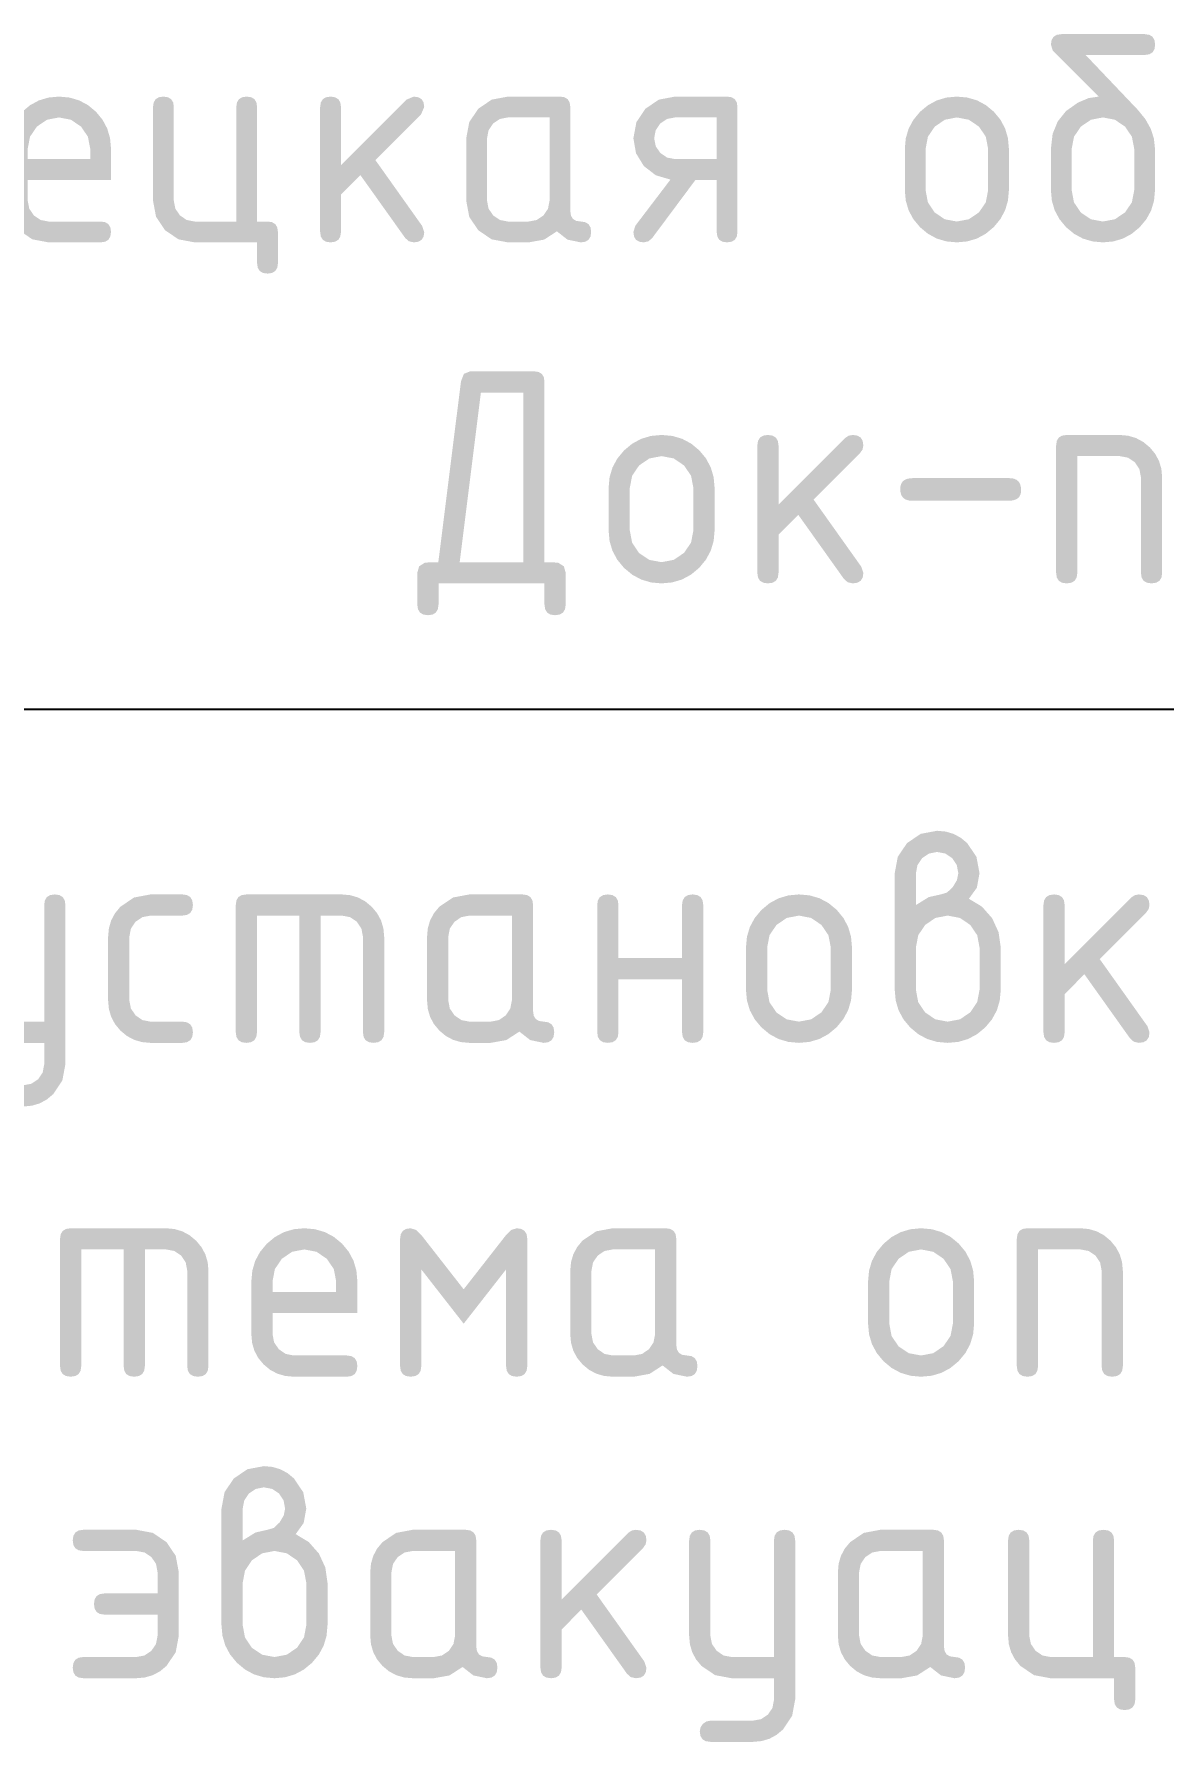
# Model space of a CAD drawing. Header units: millimetres. Extents: x 0 to 420, y 0 to 297.
# Drawn here: x 336.43 to 349.76, y 18.43 to 38.57 of the extents above; entities that cross this region are included whole.
import ezdxf

# ---------------------------------------------------------------- set-up
doc = ezdxf.new("R2010")
doc.units = ezdxf.units.MM
doc.layers.get('0').update_dxf_attribs({"linetype": 'CONTINUOUS'})
doc.styles.get("Standard").update_dxf_attribs({"font": 'STANDARD'})

msp = doc.modelspace()

# ---------------------------------------------------------------- hatches: boundary and pattern name
at = {"true_color": 0x000007}
h = msp.add_hatch(color=0, dxfattribs=at)
h.paths.add_polyline_path([(349.652201, 37.215901), (349.652201, 36.724768), (349.640944, 36.601778), (349.607208, 36.488297), (349.551044, 36.384324), (349.472505, 36.289859), (349.378049, 36.211406), (349.274136, 36.155432), (349.160818, 36.121885), (349.038147, 36.110714), (348.915476, 36.121885), (348.802158, 36.155432), (348.698245, 36.211406), (348.603789, 36.289859), (348.525336, 36.384324), (348.469362, 36.488297), (348.435815, 36.601778), (348.424644, 36.724768), (348.424644, 37.215901), (348.444497, 37.388405), (348.504088, 37.536364), (348.603471, 37.659827), (348.742696, 37.758848), (348.869682, 37.812178), (348.987986, 37.829955), (348.448347, 38.369043), (348.424644, 38.441804), (348.432293, 38.49615), (348.455237, 38.535097), (348.493477, 38.558541), (348.547014, 38.566378), (349.531485, 38.566378), (349.585021, 38.558644), (349.623262, 38.53551), (349.646206, 38.49708), (349.653854, 38.443457), (349.646206, 38.38992), (349.623262, 38.35168), (349.585021, 38.328736), (349.531485, 38.321087), (348.833646, 38.321087), (349.451558, 37.671756), (349.539184, 37.563554), (349.601902, 37.451476), (349.639609, 37.335575)], flags=0)
h.paths.add_polyline_path([(349.40691, 36.724768), (349.40691, 37.215901), (349.379763, 37.35715), (349.298872, 37.476074), (349.179465, 37.556965), (349.038147, 37.584113), (348.896898, 37.556965), (348.777973, 37.476074), (348.696876, 37.35715), (348.669935, 37.215901), (348.669935, 36.724768), (348.696531, 36.582141), (348.776871, 36.463492), (348.89552, 36.383152), (349.038147, 36.356556), (349.179465, 36.383428), (349.298872, 36.464043), (349.379763, 36.583037)], flags=0)
h = msp.add_hatch(color=0, dxfattribs=at)
h.paths.add_polyline_path([(336.723043, 37.584113), (336.581794, 37.556965), (336.462869, 37.476074), (336.381771, 37.35715), (336.354831, 37.215901), (336.354831, 37.09298), (337.091806, 37.09298), (337.091806, 37.215901), (337.064658, 37.35715), (336.983767, 37.476074), (336.86436, 37.556965)], flags=0)
h.paths.add_polyline_path([(336.354831, 36.847689), (336.354831, 36.601847), (336.372745, 36.508278), (336.42704, 36.428765), (336.506828, 36.374471), (336.600673, 36.356556), (337.214175, 36.356556), (337.267798, 36.348822), (337.306228, 36.325688), (337.329362, 36.287258), (337.337096, 36.233635), (337.329362, 36.17978), (337.306228, 36.141376), (337.267798, 36.118371), (337.214175, 36.110714), (336.600673, 36.110714), (336.41009, 36.146268), (336.251754, 36.252928), (336.145093, 36.411264), (336.10954, 36.601847), (336.10954, 37.215901), (336.120711, 37.338495), (336.154257, 37.451683), (336.210232, 37.55557), (336.288685, 37.650258), (336.383141, 37.728798), (336.487054, 37.784962), (336.600371, 37.818698), (336.723043, 37.829955), (336.847057, 37.818801), (336.961099, 37.785375), (337.065115, 37.729728), (337.159054, 37.651912), (337.23687, 37.557973), (337.292517, 37.453957), (337.325943, 37.339916), (337.337096, 37.215901), (337.337096, 36.847689)], flags=0)
for points in [[(339.183291, 36.356556), (339.236914, 36.348822), (339.275344, 36.325688), (339.298478, 36.287258), (339.306212, 36.233635), (339.306212, 35.864872), (339.298478, 35.811335), (339.275344, 35.773095), (339.236914, 35.75015), (339.183291, 35.742502), (339.129436, 35.75015), (339.091032, 35.773095), (339.068027, 35.811335), (339.06037, 35.864872), (339.06037, 36.110714), (338.323947, 36.110714), (338.133364, 36.146405), (337.975028, 36.25403), (337.868367, 36.412436), (337.832814, 36.601847), (337.832814, 37.707034), (337.840462, 37.760657), (337.863406, 37.799087), (337.901647, 37.82222), (337.955184, 37.829955), (338.008807, 37.82222), (338.047237, 37.799087), (338.070371, 37.760657), (338.078105, 37.707034), (338.078105, 36.601847), (338.096019, 36.508278), (338.150314, 36.428765), (338.230102, 36.374471), (338.323947, 36.356556), (338.81508, 36.356556), (338.81508, 37.707034), (338.822728, 37.760657), (338.845672, 37.799087), (338.883913, 37.82222), (338.937449, 37.829955), (338.991072, 37.82222), (339.029502, 37.799087), (339.052636, 37.760657), (339.06037, 37.707034), (339.06037, 36.356556)], [(340.049744, 37.022424), (340.821997, 37.794126), (340.909089, 37.829955), (340.962712, 37.82222), (341.001142, 37.799087), (341.024276, 37.760657), (341.03201, 37.707034), (340.995078, 37.621595), (340.455439, 37.081956), (341.007756, 36.304191), (341.03201, 36.23143), (341.024276, 36.178617), (341.001142, 36.140893), (340.962712, 36.118259), (340.909089, 36.110714), (340.850867, 36.123668), (340.807114, 36.16308), (340.278499, 36.905015), (340.049744, 36.676261), (340.049744, 36.233635), (340.04201, 36.17978), (340.018876, 36.141376), (339.980446, 36.118371), (339.926823, 36.110714), (339.873286, 36.118371), (339.835046, 36.141376), (339.812102, 36.17978), (339.804453, 36.233635), (339.804453, 37.707034), (339.812102, 37.760657), (339.835046, 37.799087), (339.873286, 37.82222), (339.926823, 37.829955), (339.980446, 37.82222), (340.018876, 37.799087), (340.04201, 37.760657), (340.049744, 37.707034)], [(345.211646, 33.017167), (345.997679, 33.803751), (346.03778, 33.830554), (346.086976, 33.83958), (346.141641, 33.831734), (346.180752, 33.80823), (346.204256, 33.769119), (346.212102, 33.714454), (346.202593, 33.668015), (346.174068, 33.627362), (345.624506, 33.077801), (346.187297, 32.286256), (346.212102, 32.211842), (346.204256, 32.157986), (346.180752, 32.119582), (346.141641, 32.096577), (346.086976, 32.088921), (346.027445, 32.10215), (345.982796, 32.141837), (345.444259, 32.898105), (345.211646, 32.664941), (345.211646, 32.214046), (345.2038, 32.159149), (345.180296, 32.120064), (345.141185, 32.096689), (345.08652, 32.088921), (345.031623, 32.096689), (344.992538, 32.120064), (344.969163, 32.159149), (344.961394, 32.214046), (344.961394, 33.714454), (344.969163, 33.769119), (344.992538, 33.80823), (345.031623, 33.831734), (345.08652, 33.83958), (345.141185, 33.831734), (345.180296, 33.80823), (345.2038, 33.769119), (345.211646, 33.714454)], [(348.485951, 32.214046), (348.485951, 33.714454), (348.49372, 33.769119), (348.517095, 33.80823), (348.55618, 33.831734), (348.611077, 33.83958), (349.236155, 33.83958), (349.336416, 33.830399), (349.428874, 33.802924), (349.51358, 33.75726), (349.590587, 33.693508), (349.654338, 33.61682), (349.700003, 33.532278), (349.727478, 33.43988), (349.736659, 33.339628), (349.736659, 32.214046), (349.728813, 32.159149), (349.705308, 32.120064), (349.666198, 32.096689), (349.611533, 32.088921), (349.556635, 32.096689), (349.517551, 32.120064), (349.494176, 32.159149), (349.486407, 32.214046), (349.486407, 33.339628), (349.468286, 33.436918), (349.414198, 33.517671), (349.333652, 33.571759), (349.236155, 33.58988), (348.736203, 33.58988), (348.736203, 32.214046), (348.728357, 32.159149), (348.704853, 32.120064), (348.665742, 32.096689), (348.611077, 32.088921), (348.55618, 32.096689), (348.517095, 32.120064), (348.49372, 32.159149)], [(336.54905, 26.41589), (336.54905, 26.67), (336.048546, 26.67), (335.854725, 26.70638), (335.693564, 26.815521), (335.629985, 26.892303), (335.584699, 26.977096), (335.557603, 27.069846), (335.548594, 27.170503), (335.548594, 28.295534), (335.556363, 28.350199), (335.579738, 28.389309), (335.618823, 28.412813), (335.67372, 28.42066), (335.728385, 28.412813), (335.767496, 28.389309), (335.791, 28.350199), (335.798846, 28.295534), (335.798846, 27.170503), (335.817174, 27.075074), (335.872709, 26.994114), (335.953393, 26.93858), (336.048546, 26.920252), (336.54905, 26.920252), (336.54905, 28.295534), (336.556819, 28.350199), (336.580194, 28.389309), (336.619278, 28.412813), (336.674176, 28.42066), (336.728841, 28.412813), (336.767951, 28.389309), (336.791455, 28.350199), (336.799302, 28.295534), (336.799302, 26.419748), (336.763404, 26.227098), (336.655986, 26.065868), (336.580107, 26.002116), (336.496271, 25.956452), (336.404373, 25.928977), (336.30431, 25.919796), (335.798846, 25.919796), (335.743948, 25.927642), (335.704864, 25.951146), (335.681489, 25.990257), (335.67372, 26.044922), (335.682953, 26.091362), (335.711203, 26.132014), (335.75213, 26.160264), (335.798846, 26.169496), (336.298798, 26.169496), (336.396294, 26.187204), (336.476841, 26.240052), (336.530929, 26.319082)], [(337.55345, 27.920707), (337.55345, 27.170503), (337.571778, 27.075074), (337.627313, 26.994114), (337.707997, 26.93858), (337.803151, 26.920252), (338.178529, 26.920252), (338.233194, 26.912405), (338.272304, 26.888901), (338.295808, 26.849791), (338.303654, 26.795126), (338.295808, 26.740228), (338.272304, 26.701144), (338.233194, 26.677769), (338.178529, 26.67), (337.803151, 26.67), (337.702184, 26.679009), (337.60933, 26.706104), (337.524641, 26.75139), (337.448168, 26.81497), (337.384589, 26.891451), (337.339303, 26.9762), (337.312208, 27.069218), (337.303199, 27.170503), (337.303199, 27.920707), (337.312208, 28.021597), (337.339303, 28.114322), (337.384589, 28.198985), (337.448168, 28.27569), (337.60933, 28.384348), (337.803151, 28.42066), (338.178529, 28.42066), (338.233194, 28.412813), (338.272304, 28.389309), (338.295808, 28.350199), (338.303654, 28.295534), (338.295808, 28.240955), (338.272304, 28.202034), (338.233194, 28.178719), (338.178529, 28.170959), (337.803151, 28.170959), (337.706826, 28.152493), (337.626211, 28.097647), (337.571641, 28.017032)], [(338.933939, 28.42066), (340.05952, 28.42066), (340.159773, 28.411478), (340.25217, 28.384004), (340.336713, 28.338339), (340.413401, 28.274588), (340.477152, 28.1979), (340.522817, 28.113357), (340.550291, 28.02096), (340.559473, 27.920707), (340.559473, 26.795126), (340.551626, 26.740228), (340.528122, 26.701144), (340.489012, 26.677769), (340.434347, 26.67), (340.379449, 26.677769), (340.340364, 26.701144), (340.31699, 26.740228), (340.309221, 26.795126), (340.309221, 27.920707), (340.2911, 28.017997), (340.237012, 28.09875), (340.156741, 28.152838), (340.05952, 28.170959), (339.809269, 28.170959), (339.809269, 26.795126), (339.801422, 26.740228), (339.777918, 26.701144), (339.738808, 26.677769), (339.684143, 26.67), (339.629245, 26.677769), (339.59016, 26.701144), (339.566786, 26.740228), (339.559017, 26.795126), (339.559017, 28.170959), (339.059065, 28.170959), (339.059065, 26.795126), (339.051218, 26.740228), (339.027714, 26.701144), (338.988604, 26.677769), (338.933939, 26.67), (338.879041, 26.677769), (338.839956, 26.701144), (338.816582, 26.740228), (338.808813, 26.795126), (338.808813, 28.295534), (338.816582, 28.350199), (338.839956, 28.389309), (338.879041, 28.412813)], [(343.323026, 27.420204), (343.323026, 26.795126), (343.31518, 26.740228), (343.291676, 26.701144), (343.252565, 26.677769), (343.1979, 26.67), (343.143002, 26.677769), (343.103918, 26.701144), (343.080543, 26.740228), (343.072774, 26.795126), (343.072774, 28.295534), (343.080543, 28.350199), (343.103918, 28.389309), (343.143002, 28.412813), (343.1979, 28.42066), (343.252565, 28.412813), (343.291676, 28.389309), (343.31518, 28.350199), (343.323026, 28.295534), (343.323026, 27.670456), (344.07323, 27.670456), (344.07323, 28.295534), (344.080999, 28.350199), (344.104374, 28.389309), (344.143458, 28.412813), (344.198356, 28.42066), (344.253021, 28.412813), (344.292131, 28.389309), (344.315635, 28.350199), (344.323482, 28.295534), (344.323482, 26.795126), (344.315635, 26.740228), (344.292131, 26.701144), (344.253021, 26.677769), (344.198356, 26.67), (344.143458, 26.677769), (344.104374, 26.701144), (344.080999, 26.740228), (344.07323, 26.795126), (344.07323, 27.420204)], [(348.586839, 27.598246), (349.372872, 28.384831), (349.412973, 28.411633), (349.462169, 28.42066), (349.516834, 28.412813), (349.555945, 28.389309), (349.579449, 28.350199), (349.587295, 28.295534), (349.577787, 28.249094), (349.549261, 28.208442), (348.9997, 27.65888), (349.56249, 26.867335), (349.587295, 26.792921), (349.579449, 26.739065), (349.555945, 26.700661), (349.516834, 26.677657), (349.462169, 26.67), (349.402638, 26.683229), (349.35799, 26.722917), (348.819452, 27.479184), (348.586839, 27.24602), (348.586839, 26.795126), (348.578993, 26.740228), (348.555489, 26.701144), (348.516379, 26.677769), (348.461714, 26.67), (348.406816, 26.677769), (348.367731, 26.701144), (348.344356, 26.740228), (348.336588, 26.795126), (348.336588, 28.295534), (348.344356, 28.350199), (348.367731, 28.389309), (348.406816, 28.412813), (348.461714, 28.42066), (348.516379, 28.412813), (348.555489, 28.389309), (348.578993, 28.350199), (348.586839, 28.295534)], [(336.861212, 24.48349), (337.986793, 24.48349), (338.087046, 24.474309), (338.179443, 24.446834), (338.263986, 24.40117), (338.340674, 24.337418), (338.404425, 24.26073), (338.45009, 24.176188), (338.477564, 24.08379), (338.486746, 23.983538), (338.486746, 22.857956), (338.478899, 22.803059), (338.455395, 22.763974), (338.416285, 22.740599), (338.36162, 22.732831), (338.306722, 22.740599), (338.267638, 22.763974), (338.244263, 22.803059), (338.236494, 22.857956), (338.236494, 23.983538), (338.218373, 24.080828), (338.164285, 24.161581), (338.084014, 24.215669), (337.986793, 24.23379), (337.736542, 24.23379), (337.736542, 22.857956), (337.728695, 22.803059), (337.705191, 22.763974), (337.666081, 22.740599), (337.611416, 22.732831), (337.556518, 22.740599), (337.517434, 22.763974), (337.494059, 22.803059), (337.48629, 22.857956), (337.48629, 24.23379), (336.986338, 24.23379), (336.986338, 22.857956), (336.978491, 22.803059), (336.954987, 22.763974), (336.915877, 22.740599), (336.861212, 22.732831), (336.806314, 22.740599), (336.76723, 22.763974), (336.743855, 22.803059), (336.736086, 22.857956), (336.736086, 24.358364), (336.743855, 24.413029), (336.76723, 24.45214), (336.806314, 24.475644)], [(341.49737, 23.357909), (340.997418, 23.998421), (340.997418, 22.857956), (340.989572, 22.803059), (340.966068, 22.763974), (340.926957, 22.740599), (340.872292, 22.732831), (340.817395, 22.740599), (340.77831, 22.763974), (340.754935, 22.803059), (340.747166, 22.857956), (340.747166, 24.358364), (340.754935, 24.413029), (340.77831, 24.45214), (340.817395, 24.475644), (340.872292, 24.48349), (340.934648, 24.463647), (340.997418, 24.404115), (341.49737, 23.763603), (341.997874, 24.404115), (342.059954, 24.463647), (342.122448, 24.48349), (342.177113, 24.475644), (342.216224, 24.45214), (342.239728, 24.413029), (342.247574, 24.358364), (342.247574, 22.857956), (342.239728, 22.803059), (342.216224, 22.763974), (342.177113, 22.740599), (342.122448, 22.732831), (342.067869, 22.740599), (342.028948, 22.763974), (342.005634, 22.803059), (341.997874, 22.857956), (341.997874, 23.998421)], [(348.022356, 22.857956), (348.022356, 24.358364), (348.030124, 24.413029), (348.053499, 24.45214), (348.092584, 24.475644), (348.147482, 24.48349), (348.77256, 24.48349), (348.872821, 24.474309), (348.965278, 24.446834), (349.049985, 24.40117), (349.126991, 24.337418), (349.190743, 24.26073), (349.236407, 24.176188), (349.263882, 24.08379), (349.273063, 23.983538), (349.273063, 22.857956), (349.265217, 22.803059), (349.241713, 22.763974), (349.202602, 22.740599), (349.147937, 22.732831), (349.09304, 22.740599), (349.053955, 22.763974), (349.03058, 22.803059), (349.022811, 22.857956), (349.022811, 23.983538), (349.00469, 24.080828), (348.950602, 24.161581), (348.870056, 24.215669), (348.77256, 24.23379), (348.272607, 24.23379), (348.272607, 22.857956), (348.264761, 22.803059), (348.241257, 22.763974), (348.202147, 22.740599), (348.147482, 22.732831), (348.092584, 22.740599), (348.053499, 22.763974), (348.030124, 22.803059)], [(337.886336, 19.926908), (337.260707, 19.926908), (337.206128, 19.934676), (337.167207, 19.958051), (337.143892, 19.997136), (337.136132, 20.052033), (337.143892, 20.106699), (337.167207, 20.145809), (337.206128, 20.169313), (337.260707, 20.177159), (337.886336, 20.177159), (337.886336, 20.427411), (337.868215, 20.524701), (337.814127, 20.605454), (337.733581, 20.659542), (337.636085, 20.677663), (337.011007, 20.677663), (336.956109, 20.685423), (336.917024, 20.708738), (336.893649, 20.747659), (336.885881, 20.802237), (336.893649, 20.856902), (336.917024, 20.896013), (336.956109, 20.919517), (337.011007, 20.927363), (337.636085, 20.927363), (337.829975, 20.891052), (337.991618, 20.782394), (338.100277, 20.621025), (338.136588, 20.427411), (338.136588, 19.677207), (338.100277, 19.482904), (337.991618, 19.321673), (337.914827, 19.258094), (337.829975, 19.212808), (337.73706, 19.185713), (337.636085, 19.176704), (337.011007, 19.176704), (336.956109, 19.184472), (336.917024, 19.207847), (336.893649, 19.246932), (336.885881, 19.301829), (336.893649, 19.356495), (336.917024, 19.395605), (336.956109, 19.419109), (337.011007, 19.426955), (337.636085, 19.426955), (337.73241, 19.445145), (337.813025, 19.499716), (337.867871, 19.5804), (337.886336, 19.677207)], [(342.652827, 20.10495), (343.43886, 20.891534), (343.478961, 20.918337), (343.528157, 20.927363), (343.582822, 20.919517), (343.621932, 20.896013), (343.645436, 20.856902), (343.653283, 20.802237), (343.643774, 20.755798), (343.615249, 20.715145), (343.065687, 20.165584), (343.628478, 19.374039), (343.653283, 19.299625), (343.645436, 19.245769), (343.621932, 19.207365), (343.582822, 19.18436), (343.528157, 19.176704), (343.468625, 19.189933), (343.423977, 19.22962), (342.88544, 19.985888), (342.652827, 19.752724), (342.652827, 19.301829), (342.644981, 19.246932), (342.621476, 19.207847), (342.582366, 19.184472), (342.527701, 19.176704), (342.472803, 19.184472), (342.433719, 19.207847), (342.410344, 19.246932), (342.402575, 19.301829), (342.402575, 20.802237), (342.410344, 20.856902), (342.433719, 20.896013), (342.472803, 20.919517), (342.527701, 20.927363), (342.582366, 20.919517), (342.621476, 20.896013), (342.644981, 20.856902), (342.652827, 20.802237)], [(345.157635, 18.922593), (345.157635, 19.176704), (344.657132, 19.176704), (344.463311, 19.213084), (344.302149, 19.322224), (344.23857, 19.399007), (344.193284, 19.483799), (344.166189, 19.57655), (344.15718, 19.677207), (344.15718, 20.802237), (344.164948, 20.856902), (344.188323, 20.896013), (344.227408, 20.919517), (344.282306, 20.927363), (344.336971, 20.919517), (344.376081, 20.896013), (344.399585, 20.856902), (344.407431, 20.802237), (344.407431, 19.677207), (344.425759, 19.581778), (344.481294, 19.500818), (344.561978, 19.445283), (344.657132, 19.426955), (345.157635, 19.426955), (345.157635, 20.802237), (345.165404, 20.856902), (345.188779, 20.896013), (345.227864, 20.919517), (345.282761, 20.927363), (345.337426, 20.919517), (345.376537, 20.896013), (345.400041, 20.856902), (345.407887, 20.802237), (345.407887, 18.926452), (345.371989, 18.733802), (345.264571, 18.572572), (345.188693, 18.50882), (345.104857, 18.463155), (345.012959, 18.435681), (344.912896, 18.4265), (344.407431, 18.4265), (344.352534, 18.434346), (344.313449, 18.45785), (344.290074, 18.49696), (344.282306, 18.551625), (344.291538, 18.598065), (344.319788, 18.638717), (344.360716, 18.666967), (344.407431, 18.6762), (344.907384, 18.6762), (345.00488, 18.693908), (345.085426, 18.746756), (345.139514, 18.825786)], [(349.294552, 19.426955), (349.349217, 19.419109), (349.388327, 19.395605), (349.411831, 19.356495), (349.419678, 19.301829), (349.419678, 18.926452), (349.411831, 18.871787), (349.388327, 18.832676), (349.349217, 18.809172), (349.294552, 18.801326), (349.239973, 18.809172), (349.201052, 18.832676), (349.177737, 18.871787), (349.169977, 18.926452), (349.169977, 19.176704), (348.419222, 19.176704), (348.225401, 19.213084), (348.064239, 19.322224), (348.00066, 19.399007), (347.955374, 19.483799), (347.928279, 19.57655), (347.91927, 19.677207), (347.91927, 20.802237), (347.927038, 20.856902), (347.950413, 20.896013), (347.989498, 20.919517), (348.044395, 20.927363), (348.099061, 20.919517), (348.138171, 20.896013), (348.161675, 20.856902), (348.169521, 20.802237), (348.169521, 19.677207), (348.187849, 19.581778), (348.243384, 19.500818), (348.324068, 19.445283), (348.419222, 19.426955), (348.919725, 19.426955), (348.919725, 20.802237), (348.927494, 20.856902), (348.950869, 20.896013), (348.989954, 20.919517), (349.044851, 20.927363), (349.099516, 20.919517), (349.138627, 20.896013), (349.162131, 20.856902), (349.169977, 20.802237), (349.169977, 19.426955)]]:
    msp.add_hatch(color=0, dxfattribs=at).paths.add_polyline_path(points, flags=0)
h = msp.add_hatch(color=0, dxfattribs=at)
h.paths.add_polyline_path([(342.509993, 37.584113), (342.01886, 37.584113), (341.923913, 37.56606), (341.844676, 37.512455), (341.790864, 37.43308), (341.773018, 37.338822), (341.773018, 36.601847), (341.790933, 36.508278), (341.845227, 36.428765), (341.925016, 36.374471), (342.01886, 36.356556), (342.264151, 36.356556), (342.358891, 36.374333), (342.438335, 36.427663), (342.491941, 36.5069), (342.509993, 36.601847)], flags=0)
h.paths.add_polyline_path([(343.001126, 36.233635), (342.993392, 36.17978), (342.970258, 36.141376), (342.931828, 36.118371), (342.878205, 36.110714), (342.721935, 36.143098), (342.597085, 36.240801), (342.445914, 36.143098), (342.264151, 36.110714), (342.01886, 36.110714), (341.828278, 36.146268), (341.669941, 36.252928), (341.563281, 36.411264), (341.527727, 36.601847), (341.527727, 37.338822), (341.563281, 37.528922), (341.669941, 37.68719), (341.828278, 37.794126), (342.01886, 37.829955), (342.632363, 37.829955), (342.685986, 37.82222), (342.724416, 37.799087), (342.74755, 37.760657), (342.755284, 37.707034), (342.755284, 36.478926), (342.762941, 36.425389), (342.785945, 36.387149), (342.824349, 36.364204), (342.878205, 36.356556), (342.931828, 36.348822), (342.970258, 36.325688), (342.993392, 36.287258)], flags=0)
h = msp.add_hatch(color=0, dxfattribs=at)
h.paths.add_polyline_path([(343.936481, 36.850996), (343.762917, 36.90219), (343.622839, 37.010849), (343.530097, 37.161606), (343.499367, 37.338822), (343.53492, 37.528922), (343.64158, 37.68719), (343.799917, 37.794126), (343.9905, 37.829955), (344.604002, 37.829955), (344.657625, 37.82222), (344.696055, 37.799087), (344.719189, 37.760657), (344.726923, 37.707034), (344.726923, 36.233635), (344.719189, 36.17978), (344.696055, 36.141376), (344.657625, 36.118371), (344.604002, 36.110714), (344.550465, 36.118371), (344.512225, 36.141376), (344.489281, 36.17978), (344.481632, 36.233635), (344.481632, 36.847689), (344.231932, 36.847689), (343.720404, 36.160875), (343.677065, 36.123185), (343.621737, 36.110714), (343.5682, 36.118371), (343.529959, 36.141376), (343.507015, 36.17978), (343.499367, 36.233635), (343.523069, 36.308049)], flags=0)
h.paths.add_polyline_path([(343.744658, 37.338822), (343.762572, 37.244977), (343.816867, 37.165189), (343.896655, 37.110894), (343.9905, 37.09298), (344.481632, 37.09298), (344.481632, 37.584113), (343.9905, 37.584113), (343.895553, 37.56606), (343.816316, 37.512455), (343.762503, 37.43308)], flags=0)
h = msp.add_hatch(color=0, dxfattribs=at)
h.paths.add_polyline_path([(346.70137, 36.724768), (346.70137, 37.215901), (346.712541, 37.338495), (346.746088, 37.451683), (346.802062, 37.55557), (346.880515, 37.650258), (346.974971, 37.728798), (347.078884, 37.784962), (347.192202, 37.818698), (347.314873, 37.829955), (347.438888, 37.818801), (347.552929, 37.785375), (347.656945, 37.729728), (347.750884, 37.651912), (347.8287, 37.557973), (347.884347, 37.453957), (347.917773, 37.339916), (347.928927, 37.215901), (347.928927, 36.724768), (347.91767, 36.601778), (347.883934, 36.488297), (347.82777, 36.384324), (347.749231, 36.289859), (347.654775, 36.211406), (347.550862, 36.155432), (347.437544, 36.121885), (347.314873, 36.110714), (347.192202, 36.121885), (347.078884, 36.155432), (346.974971, 36.211406), (346.880515, 36.289859), (346.802062, 36.384324), (346.746088, 36.488297), (346.712541, 36.601778)], flags=0)
h.paths.add_polyline_path([(347.683636, 36.724768), (347.683636, 37.215901), (347.656489, 37.35715), (347.575598, 37.476074), (347.456191, 37.556965), (347.314873, 37.584113), (347.173624, 37.556965), (347.054699, 37.476074), (346.973602, 37.35715), (346.946661, 37.215901), (346.946661, 36.724768), (346.973257, 36.582141), (347.053597, 36.463492), (347.172246, 36.383152), (347.314873, 36.356556), (347.456191, 36.383428), (347.575598, 36.464043), (347.656489, 36.583037)], flags=0)
h = msp.add_hatch(color=0, dxfattribs=at)
h.paths.add_polyline_path([(342.450722, 32.339172), (342.557727, 32.337174), (342.613882, 32.331455), (342.679132, 32.290528), (342.700974, 32.214046), (342.700974, 31.838669), (342.693128, 31.784004), (342.669623, 31.744893), (342.630513, 31.721389), (342.575848, 31.713543), (342.52095, 31.721389), (342.481866, 31.744893), (342.458491, 31.784004), (342.450722, 31.838669), (342.450722, 32.088921), (341.200566, 32.088921), (341.200566, 31.838669), (341.19272, 31.784004), (341.169215, 31.744893), (341.130105, 31.721389), (341.07544, 31.713543), (341.020542, 31.721389), (340.981458, 31.744893), (340.958083, 31.784004), (340.950314, 31.838669), (340.950314, 32.214046), (340.971949, 32.290528), (341.037406, 32.331455), (341.092665, 32.337174), (341.198361, 32.339172), (341.4657, 34.472375), (341.500496, 34.560708), (341.575392, 34.590335), (342.325596, 34.590335), (342.380261, 34.582489), (342.419372, 34.558985), (342.442876, 34.519875), (342.450722, 34.46521)], flags=0)
h.paths.add_polyline_path([(342.201022, 32.339172), (342.201022, 34.340084), (341.700518, 34.340084), (341.450266, 32.339172)], flags=0)
h = msp.add_hatch(color=0, dxfattribs=at)
h.paths.add_polyline_path([(343.20679, 32.713999), (343.20679, 33.214502), (343.218167, 33.339464), (343.252334, 33.454763), (343.309342, 33.56045), (343.389242, 33.656577), (343.485455, 33.736563), (343.591331, 33.79376), (343.70682, 33.828117), (343.831868, 33.83958), (343.95826, 33.828229), (344.074472, 33.794243), (344.180451, 33.737726), (344.276148, 33.658782), (344.355411, 33.563086), (344.412091, 33.457106), (344.446137, 33.340894), (344.457497, 33.214502), (344.457497, 32.713999), (344.446034, 32.58895), (344.411678, 32.473462), (344.35448, 32.367586), (344.274494, 32.271373), (344.178048, 32.191472), (344.072198, 32.134465), (343.956839, 32.100298), (343.831868, 32.088921), (343.70682, 32.100298), (343.591331, 32.134465), (343.485455, 32.191472), (343.389242, 32.271373), (343.309342, 32.367586), (343.252334, 32.473462), (343.218167, 32.58895)], flags=0)
h.paths.add_polyline_path([(344.207246, 32.713999), (344.207246, 33.214502), (344.179616, 33.358438), (344.097003, 33.479637), (343.975804, 33.56225), (343.831868, 33.58988), (343.687725, 33.56225), (343.566733, 33.479637), (343.484396, 33.358438), (343.457042, 33.214502), (343.457042, 32.713999), (343.484051, 32.568891), (343.565631, 32.447762), (343.686761, 32.366182), (343.831868, 32.339172), (343.975804, 32.366526), (344.097003, 32.448864), (344.179616, 32.570063)], flags=0)
h = msp.add_hatch(color=0, dxfattribs=at)
h.paths.add_polyline_path([(346.832235, 28.295534), (346.984439, 28.389309), (347.123828, 28.42066), (347.198655, 28.442295), (347.267695, 28.507752), (347.316064, 28.589125), (347.332187, 28.670911), (347.314066, 28.768408), (347.259978, 28.848954), (347.179432, 28.903042), (347.081935, 28.921163), (346.985611, 28.902697), (346.904995, 28.847851), (346.850425, 28.767236), (346.832235, 28.670911)], flags=0)
h.paths.add_polyline_path([(347.457313, 28.369397), (347.61186, 28.276035), (347.731267, 28.140091), (347.807197, 27.975278), (347.832691, 27.795581), (347.832691, 27.295078), (347.821227, 27.169401), (347.786871, 27.053646), (347.729674, 26.947812), (347.649687, 26.851901), (347.553242, 26.772319), (347.447391, 26.715475), (347.332032, 26.681369), (347.207061, 26.67), (347.081384, 26.681377), (346.965629, 26.715544), (346.859796, 26.772552), (346.763884, 26.852452), (346.684303, 26.948665), (346.627458, 27.054541), (346.593352, 27.17003), (346.581983, 27.295078), (346.581983, 28.670911), (346.618363, 28.864801), (346.727504, 29.026445), (346.88901, 29.135104), (347.081935, 29.171415), (347.182911, 29.162234), (347.275825, 29.134759), (347.360678, 29.089094), (347.437469, 29.025343), (347.546128, 28.86363), (347.582439, 28.670911), (347.551089, 28.500517)], flags=0)
h.paths.add_polyline_path([(347.582439, 27.295078), (347.582439, 27.795581), (347.555154, 27.939518), (347.473298, 28.060716), (347.352169, 28.143329), (347.207061, 28.170959), (347.061954, 28.143329), (346.940824, 28.060716), (346.859244, 27.939518), (346.832235, 27.795581), (346.832235, 27.295078), (346.859244, 27.149971), (346.940824, 27.028841), (347.061954, 26.947261), (347.207061, 26.920252), (347.352169, 26.947606), (347.473298, 27.029943), (347.555154, 27.151142)], flags=0)
h = msp.add_hatch(color=0, dxfattribs=at)
h.paths.add_polyline_path([(342.065744, 28.170959), (341.565241, 28.170959), (341.468916, 28.152493), (341.388301, 28.097647), (341.333731, 28.017032), (341.31554, 27.920707), (341.31554, 27.170503), (341.333868, 27.075074), (341.389403, 26.994114), (341.470087, 26.93858), (341.565241, 26.920252), (341.815493, 26.920252), (341.911818, 26.938442), (341.992433, 26.993012), (342.047279, 27.073696), (342.065744, 27.170503)], flags=0)
h.paths.add_polyline_path([(342.565697, 26.795126), (342.55785, 26.740228), (342.534346, 26.701144), (342.495236, 26.677769), (342.440571, 26.67), (342.281821, 26.703142), (342.15449, 26.802843), (342.000288, 26.703142), (341.815493, 26.67), (341.565241, 26.67), (341.464274, 26.679009), (341.37142, 26.706104), (341.286731, 26.75139), (341.210258, 26.81497), (341.146679, 26.891451), (341.101393, 26.9762), (341.074298, 27.069218), (341.065289, 27.170503), (341.065289, 27.920707), (341.074298, 28.021597), (341.101393, 28.114322), (341.146679, 28.198985), (341.210258, 28.27569), (341.37142, 28.384348), (341.565241, 28.42066), (342.19087, 28.42066), (342.245535, 28.412813), (342.284646, 28.389309), (342.30815, 28.350199), (342.315996, 28.295534), (342.315996, 27.045377), (342.323756, 26.99048), (342.347071, 26.951395), (342.385992, 26.92802), (342.440571, 26.920252), (342.495236, 26.912405), (342.534346, 26.888901), (342.55785, 26.849791)], flags=0)
h = msp.add_hatch(color=0, dxfattribs=at)
h.paths.add_polyline_path([(344.827379, 27.295078), (344.827379, 27.795581), (344.838756, 27.920544), (344.872923, 28.035842), (344.929931, 28.141529), (345.009831, 28.237656), (345.106044, 28.317643), (345.21192, 28.37484), (345.327408, 28.409196), (345.452457, 28.42066), (345.578849, 28.409308), (345.69506, 28.375322), (345.80104, 28.318805), (345.896736, 28.239861), (345.975999, 28.144165), (346.03268, 28.038185), (346.066726, 27.921973), (346.078086, 27.795581), (346.078086, 27.295078), (346.066623, 27.17003), (346.032266, 27.054541), (345.975069, 26.948665), (345.895083, 26.852452), (345.798637, 26.772552), (345.692787, 26.715544), (345.577428, 26.681377), (345.452457, 26.67), (345.327408, 26.681377), (345.21192, 26.715544), (345.106044, 26.772552), (345.009831, 26.852452), (344.929931, 26.948665), (344.872923, 27.054541), (344.838756, 27.17003)], flags=0)
h.paths.add_polyline_path([(345.827834, 27.295078), (345.827834, 27.795581), (345.800205, 27.939518), (345.717591, 28.060716), (345.596393, 28.143329), (345.452457, 28.170959), (345.308314, 28.143329), (345.187322, 28.060716), (345.104984, 27.939518), (345.07763, 27.795581), (345.07763, 27.295078), (345.10464, 27.149971), (345.18622, 27.028841), (345.307349, 26.947261), (345.452457, 26.920252), (345.596393, 26.947606), (345.717591, 27.029943), (345.800205, 27.151142)], flags=0)
h = msp.add_hatch(color=0, dxfattribs=at)
h.paths.add_polyline_path([(339.61764, 24.23379), (339.473497, 24.20616), (339.352505, 24.123547), (339.270168, 24.002348), (339.242813, 23.858412), (339.242813, 23.733286), (339.993017, 23.733286), (339.993017, 23.858412), (339.965388, 24.002348), (339.882774, 24.123547), (339.761576, 24.20616)], flags=0)
h.paths.add_polyline_path([(339.242813, 23.483035), (339.242813, 23.233334), (339.261141, 23.137905), (339.316676, 23.056945), (339.39736, 23.00141), (339.492514, 22.983082), (340.118143, 22.983082), (340.172808, 22.975236), (340.211919, 22.951732), (340.235423, 22.912621), (340.243269, 22.857956), (340.235423, 22.803059), (340.211919, 22.763974), (340.172808, 22.740599), (340.118143, 22.732831), (339.492514, 22.732831), (339.391547, 22.74184), (339.298693, 22.768935), (339.214004, 22.814221), (339.137531, 22.8778), (339.073952, 22.954281), (339.028666, 23.039031), (339.001571, 23.132048), (338.992562, 23.233334), (338.992562, 23.858412), (339.003939, 23.983374), (339.038106, 24.098673), (339.095114, 24.20436), (339.175014, 24.300487), (339.271227, 24.380473), (339.377103, 24.437671), (339.492592, 24.472027), (339.61764, 24.48349), (339.744032, 24.472139), (339.860243, 24.438153), (339.966223, 24.381636), (340.061919, 24.302692), (340.141182, 24.206996), (340.197863, 24.101016), (340.231909, 23.984804), (340.243269, 23.858412), (340.243269, 23.483035)], flags=0)
h = msp.add_hatch(color=0, dxfattribs=at)
h.paths.add_polyline_path([(343.755107, 24.23379), (343.254604, 24.23379), (343.158279, 24.215324), (343.077664, 24.160478), (343.023094, 24.079863), (343.004903, 23.983538), (343.004903, 23.233334), (343.023231, 23.137905), (343.078766, 23.056945), (343.15945, 23.00141), (343.254604, 22.983082), (343.504856, 22.983082), (343.601181, 23.001272), (343.681796, 23.055843), (343.736642, 23.136527), (343.755107, 23.233334)], flags=0)
h.paths.add_polyline_path([(344.25506, 22.857956), (344.247213, 22.803059), (344.223709, 22.763974), (344.184599, 22.740599), (344.129934, 22.732831), (343.971184, 22.765972), (343.843853, 22.865673), (343.689651, 22.765972), (343.504856, 22.732831), (343.254604, 22.732831), (343.153637, 22.74184), (343.060783, 22.768935), (342.976094, 22.814221), (342.899621, 22.8778), (342.836042, 22.954281), (342.790756, 23.039031), (342.763661, 23.132048), (342.754652, 23.233334), (342.754652, 23.983538), (342.763661, 24.084428), (342.790756, 24.177152), (342.836042, 24.261816), (342.899621, 24.338521), (343.060783, 24.447179), (343.254604, 24.48349), (343.880233, 24.48349), (343.934898, 24.475644), (343.974009, 24.45214), (343.997513, 24.413029), (344.005359, 24.358364), (344.005359, 23.108208), (344.013119, 23.053311), (344.036434, 23.014226), (344.075355, 22.990851), (344.129934, 22.983082), (344.184599, 22.975236), (344.223709, 22.951732), (344.247213, 22.912621)], flags=0)
h = msp.add_hatch(color=0, dxfattribs=at)
h.paths.add_polyline_path([(346.267751, 23.357909), (346.267751, 23.858412), (346.279129, 23.983374), (346.313295, 24.098673), (346.370303, 24.20436), (346.450203, 24.300487), (346.546416, 24.380473), (346.652293, 24.437671), (346.767781, 24.472027), (346.892829, 24.48349), (347.019221, 24.472139), (347.135433, 24.438153), (347.241413, 24.381636), (347.337109, 24.302692), (347.416372, 24.206996), (347.473052, 24.101016), (347.507098, 23.984804), (347.518459, 23.858412), (347.518459, 23.357909), (347.506995, 23.23286), (347.472639, 23.117372), (347.415442, 23.011496), (347.335455, 22.915283), (347.23901, 22.835382), (347.133159, 22.778375), (347.0178, 22.744208), (346.892829, 22.732831), (346.767781, 22.744208), (346.652293, 22.778375), (346.546416, 22.835382), (346.450203, 22.915283), (346.370303, 23.011496), (346.313295, 23.117372), (346.279129, 23.23286)], flags=0)
h.paths.add_polyline_path([(347.268207, 23.357909), (347.268207, 23.858412), (347.240577, 24.002348), (347.157964, 24.123547), (347.036765, 24.20616), (346.892829, 24.23379), (346.748687, 24.20616), (346.627695, 24.123547), (346.545357, 24.002348), (346.518003, 23.858412), (346.518003, 23.357909), (346.545012, 23.212801), (346.626592, 23.091672), (346.747722, 23.010092), (346.892829, 22.983082), (347.036765, 23.010436), (347.157964, 23.092774), (347.240577, 23.213973)], flags=0)
h = msp.add_hatch(color=0, dxfattribs=at)
h.paths.add_polyline_path([(338.890737, 20.802237), (339.042941, 20.896013), (339.18233, 20.927363), (339.257157, 20.948999), (339.326197, 21.014455), (339.374566, 21.095828), (339.390689, 21.177615), (339.372568, 21.275111), (339.31848, 21.355658), (339.237934, 21.409746), (339.140437, 21.427867), (339.044113, 21.409401), (338.963497, 21.354555), (338.908927, 21.27394), (338.890737, 21.177615)], flags=0)
h.paths.add_polyline_path([(339.515815, 20.8761), (339.670362, 20.782738), (339.789769, 20.646795), (339.865699, 20.481981), (339.891193, 20.302285), (339.891193, 19.801782), (339.879729, 19.676105), (339.845373, 19.560349), (339.788176, 19.454516), (339.708189, 19.358605), (339.611744, 19.279023), (339.505893, 19.222179), (339.390534, 19.188072), (339.265563, 19.176704), (339.139886, 19.188081), (339.024131, 19.222248), (338.918298, 19.279255), (338.822386, 19.359156), (338.742805, 19.455369), (338.68596, 19.561245), (338.651854, 19.676733), (338.640485, 19.801782), (338.640485, 21.177615), (338.676865, 21.371505), (338.786006, 21.533149), (338.947512, 21.641807), (339.140437, 21.678119), (339.241413, 21.668937), (339.334327, 21.641463), (339.41918, 21.595798), (339.495971, 21.532046), (339.60463, 21.370334), (339.640941, 21.177615), (339.609591, 21.007221)], flags=0)
h.paths.add_polyline_path([(339.640941, 19.801782), (339.640941, 20.302285), (339.613656, 20.446221), (339.5318, 20.56742), (339.410671, 20.650033), (339.265563, 20.677663), (339.120456, 20.650033), (338.999326, 20.56742), (338.917746, 20.446221), (338.890737, 20.302285), (338.890737, 19.801782), (338.917746, 19.656674), (338.999326, 19.535545), (339.120456, 19.453965), (339.265563, 19.426955), (339.410671, 19.454309), (339.5318, 19.536647), (339.613656, 19.657846)], flags=0)
h = msp.add_hatch(color=0, dxfattribs=at)
h.paths.add_polyline_path([(341.395545, 20.677663), (340.895042, 20.677663), (340.798717, 20.659197), (340.718102, 20.604351), (340.663532, 20.523736), (340.645341, 20.427411), (340.645341, 19.677207), (340.663669, 19.581778), (340.719204, 19.500818), (340.799888, 19.445283), (340.895042, 19.426955), (341.145294, 19.426955), (341.241619, 19.445145), (341.322234, 19.499716), (341.37708, 19.5804), (341.395545, 19.677207)], flags=0)
h.paths.add_polyline_path([(341.895498, 19.301829), (341.887651, 19.246932), (341.864147, 19.207847), (341.825037, 19.184472), (341.770372, 19.176704), (341.611622, 19.209845), (341.484291, 19.309546), (341.330089, 19.209845), (341.145294, 19.176704), (340.895042, 19.176704), (340.794075, 19.185713), (340.701221, 19.212808), (340.616532, 19.258094), (340.540059, 19.321673), (340.47648, 19.398154), (340.431194, 19.482904), (340.404099, 19.575921), (340.39509, 19.677207), (340.39509, 20.427411), (340.404099, 20.528301), (340.431194, 20.621025), (340.47648, 20.705689), (340.540059, 20.782394), (340.701221, 20.891052), (340.895042, 20.927363), (341.520671, 20.927363), (341.575336, 20.919517), (341.614447, 20.896013), (341.637951, 20.856902), (341.645797, 20.802237), (341.645797, 19.552081), (341.653557, 19.497184), (341.676872, 19.458099), (341.715793, 19.434724), (341.770372, 19.426955), (341.825037, 19.419109), (341.864147, 19.395605), (341.887651, 19.356495)], flags=0)
h = msp.add_hatch(color=0, dxfattribs=at)
h.paths.add_polyline_path([(346.91224, 20.677663), (346.411736, 20.677663), (346.315412, 20.659197), (346.234796, 20.604351), (346.180226, 20.523736), (346.162036, 20.427411), (346.162036, 19.677207), (346.180364, 19.581778), (346.235899, 19.500818), (346.316583, 19.445283), (346.411736, 19.426955), (346.661988, 19.426955), (346.758313, 19.445145), (346.838928, 19.499716), (346.893774, 19.5804), (346.91224, 19.677207)], flags=0)
h.paths.add_polyline_path([(347.412192, 19.301829), (347.404346, 19.246932), (347.380842, 19.207847), (347.341731, 19.184472), (347.287066, 19.176704), (347.128316, 19.209845), (347.000986, 19.309546), (346.846783, 19.209845), (346.661988, 19.176704), (346.411736, 19.176704), (346.310769, 19.185713), (346.217915, 19.212808), (346.133226, 19.258094), (346.056754, 19.321673), (345.993175, 19.398154), (345.947889, 19.482904), (345.920793, 19.575921), (345.911784, 19.677207), (345.911784, 20.427411), (345.920793, 20.528301), (345.947889, 20.621025), (345.993175, 20.705689), (346.056754, 20.782394), (346.217915, 20.891052), (346.411736, 20.927363), (347.037366, 20.927363), (347.092031, 20.919517), (347.131141, 20.896013), (347.154645, 20.856902), (347.162492, 20.802237), (347.162492, 19.552081), (347.170252, 19.497184), (347.193566, 19.458099), (347.232487, 19.434724), (347.287066, 19.426955), (347.341731, 19.419109), (347.380842, 19.395605), (347.404346, 19.356495)], flags=0)

# ---------------------------------------------------------------- linework, layer by layer
at = {"color": 0, "true_color": 0x000007}
msp.add_lwpolyline([(244.094, 30.607), (417.491333, 30.607)], dxfattribs=at)

# ---------------------------------------------------------------- texts
at = {"color": 0, "true_color": 0x000007, "insert": (346.457647, 34.881674), "char_height": 2.792746, "width": 1.24122047, "attachment_point": 1}
msp.add_mtext('-', dxfattribs=at)

doc.saveas('drawing.dxf')
